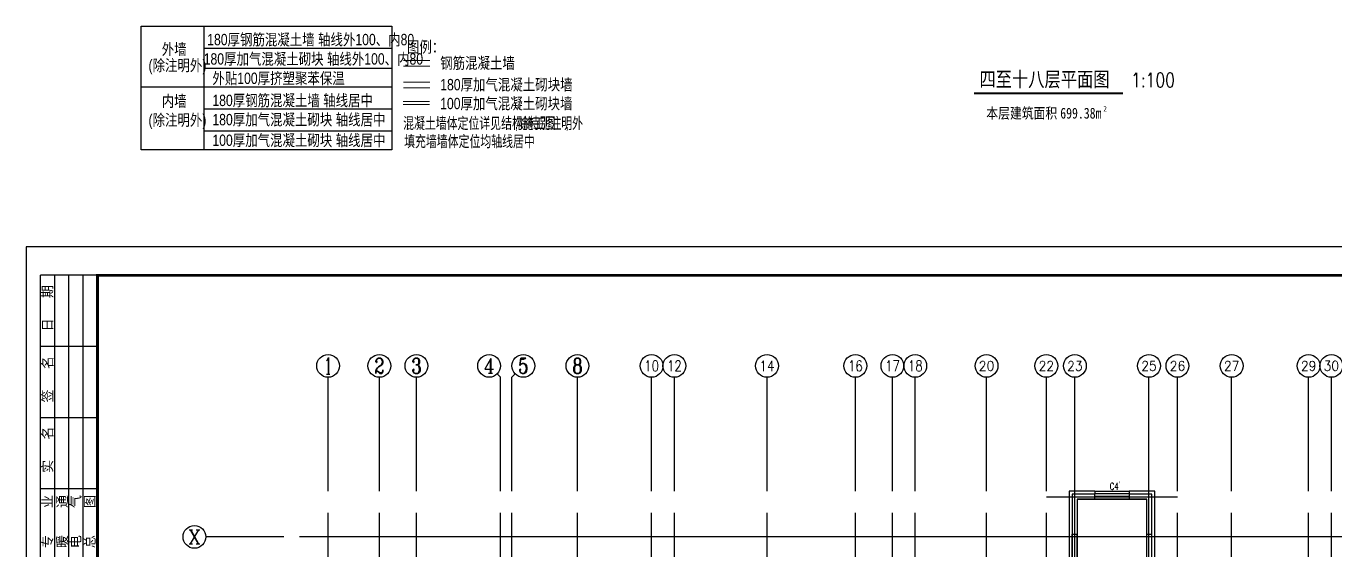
# Model space of a CAD drawing. Header units: metres. Extents: x -2059701 to -1976317, y -1316185 to -1264697.
# Drawn here: x -2059701 to -2013789, y -1283081 to -1264697 of the extents above; entities that cross this region are included whole.
import ezdxf
from ezdxf.enums import TextEntityAlignment as Align

# ---------------------------------------------------------------- set-up
doc = ezdxf.new("R2010")
doc.units = ezdxf.units.M
for name, color, linetype in [('AXIS', 7, 'Continuous'), ('AXIS_TEXT', 7, 'Continuous'), ('DIM_SYMB', 7, 'Continuous'), ('DOTE', 7, 'Continuous'), ('PUB_TEXT', 7, 'Continuous'), ('PUB_TITLE', 7, 'Continuous'), ('STAIR', 7, 'Continuous'), ('SURFACE', 7, 'Continuous'), ('WALL', 7, 'Continuous'), ('WINDOW', 7, 'Continuous'), ('门窗编号', 7, 'Continuous')]:
    doc.layers.add(name, color=color, linetype=linetype)
doc.styles.add('-宋体', font='宋体1_0.ttf')
doc.styles.add('_HZTXT', font='txt.shx')
doc.styles.add('_TCH_AXIS', font='COMPLEX')
doc.styles.add('bzhz', font='BZXW')
doc.styles.add('COMPLEX', font='COMPLEX')
doc.styles.add('dly', font='txt.shx')
doc.styles.add('HZ', font='txt')

# ---------------------------------------------------------------- blocks, each defined once
blk = doc.blocks.new('bzc1')
at = {"layer": 'WALL', "color": 2}
for p, q in [((26200, 14700), (26200, 17600)), ((26200, 17600), (26380, 17600)), ((26380, 14520), (26380, 17600)), ((28820, 14520), (28820, 17600)), ((28820, 17600), (29000, 17600)), ((29000, 14700), (29000, 17600))]:
    blk.add_line(p, q, dxfattribs=at)
blk = doc.blocks.new('$TCHSYS$WIN2D')
for p, q in [((-0.5, 0.5), (0.5, 0.5)), ((0.5, 0.167), (-0.5, 0.167)), ((0.5, -0.167), (-0.5, -0.167)), ((-0.5, -0.5), (0.5, -0.5))]:
    blk.add_line(p, q)
blk = doc.blocks.new('_AXISO')
blk.add_circle((0, 0), 0.5)
at = {"layer": 'AXIS_TEXT', "style": 'COMPLEX', "width": 1.041667}
blk.add_attdef('A', text='', height=0.56, dxfattribs=at).set_placement((-0.25, -0.28), (0.25, -0.28), align=Align.FIT)

msp = doc.modelspace()

# ---------------------------------------------------------------- linework, layer by layer
for p, q in [((-2053473, -1264697), (-2053473, -1269042)), ((-2053473, -1265467), (-2046868, -1265467)), ((-2053473, -1266167), (-2046868, -1266167)), ((-2055663, -1266827), (-2046868, -1266827)), ((-2053473, -1267597), (-2046868, -1267597)), ((-2053473, -1268367), (-2046868, -1268367)), ((-2059201, -1293442), (-2059201, -1273442)), ((-2058701, -1293442), (-2058701, -1273442)), ((-2058201, -1293442), (-2058201, -1273442)), ((-2057701, -1293442), (-2057701, -1273442)), ((-2057201, -1293442), (-2057201, -1273442)), ((-2057201, -1275942), (-2059201, -1275942)), ((-2057201, -1278442), (-2059201, -1278442)), ((-2057201, -1280942), (-2059201, -1280942))]:
    msp.add_line(p, q)
at = {"linetype": 'ByBlock'}
msp.add_line((-2057201, -1273442), (-2059201, -1273442), dxfattribs=at)
msp.add_lwpolyline([(-2055663, -1264697), (-2046868, -1264697), (-2046868, -1269042), (-2055663, -1269042)], close=True)
at = {"layer": 'AXIS'}
for p, q in [((-2049109, -1281023), (-2049109, -1277023)), ((-2047309, -1281023), (-2047309, -1277023)), ((-2046009, -1281023), (-2046009, -1277023)), ((-2043176, -1276906), (-2043059, -1277023)), ((-2043059, -1281023), (-2043059, -1277023)), ((-2042542, -1276906), (-2042659, -1277023)), ((-2042659, -1281023), (-2042659, -1277023)), ((-2040359, -1281023), (-2040359, -1277023)), ((-2037759, -1281023), (-2037759, -1277023)), ((-2036959, -1281023), (-2036959, -1277023)), ((-2033709, -1281023), (-2033709, -1277023)), ((-2030609, -1281023), (-2030609, -1277023)), ((-2029309, -1281023), (-2029309, -1277023)), ((-2028509, -1281023), (-2028509, -1277023)), ((-2026009, -1281023), (-2026009, -1277023)), ((-2023909, -1281023), (-2023909, -1277023)), ((-2022909, -1281023), (-2022909, -1277023)), ((-2020309, -1281023), (-2020309, -1277023)), ((-2019309, -1281023), (-2019309, -1277023)), ((-2017409, -1281023), (-2017409, -1277023)), ((-2014709, -1281023), (-2014709, -1277023)), ((-2013909, -1281023), (-2013909, -1277023)), ((-2050666, -1282626), (-2053398, -1282626))]:
    msp.add_line(p, q, dxfattribs=at)
at = {"layer": 'DIM_SYMB', "const_width": 70}
msp.add_lwpolyline([(-2026452, -1267056), (-2021221, -1267056)], dxfattribs=at)
at = {"layer": 'DOTE'}
for p, q in [((-2022909, -1289026), (-2022909, -1280350)), ((-2020309, -1289026), (-2020309, -1280513)), ((-2019309, -1281226), (-2023909, -1281226)), ((-2049109, -1301026), (-2049109, -1281777)), ((-2047309, -1296371), (-2047309, -1281777)), ((-2046009, -1301026), (-2046009, -1281777)), ((-2043059, -1292876), (-2043059, -1281777)), ((-2042659, -1290931), (-2042659, -1281777)), ((-2040359, -1293083), (-2040359, -1281777)), ((-2037759, -1292776), (-2037759, -1281777)), ((-2036959, -1292876), (-2036959, -1281777)), ((-2033709, -1290576), (-2033709, -1281777)), ((-2030609, -1292876), (-2030609, -1281777)), ((-2029309, -1301226), (-2029309, -1281777)), ((-2028509, -1293426), (-2028509, -1281777)), ((-2026009, -1289426), (-2026009, -1281777)), ((-2023909, -1301226), (-2023909, -1281777)), ((-2022909, -1289026), (-2022909, -1281777)), ((-2020309, -1288116), (-2020309, -1281777)), ((-2019309, -1301226), (-2019309, -1281777)), ((-2017409, -1301226), (-2017409, -1281777)), ((-2014709, -1293426), (-2014709, -1281777)), ((-2013909, -1301226), (-2013909, -1281777)), ((-1992581, -1282626), (-2050109, -1282626))]:
    msp.add_line(p, q, dxfattribs=at)
at = {"layer": 'PUB_TITLE'}
msp.add_lwpolyline([(-2059701, -1314442), (-1985401, -1314442), (-1985401, -1272442), (-2059701, -1272442)], close=True, dxfattribs=at)
at = {"layer": 'PUB_TITLE', "const_width": 100}
msp.add_lwpolyline([(-2057201, -1313442), (-1986401, -1313442), (-1986401, -1273442), (-2057201, -1273442)], close=True, dxfattribs=at)
at = {"layer": 'STAIR'}
for p, q in [((-2020389, -1281306), (-2022829, -1281306)), ((-2022829, -1281306), (-2022829, -1283196)), ((-2020389, -1285016), (-2020389, -1281306))]:
    msp.add_line(p, q, dxfattribs=at)
at = {"layer": 'SURFACE'}
for p, q in [((-2022209, -1281026), (-2023109, -1281026)), ((-2023109, -1281026), (-2023109, -1285326)), ((-2022209, -1281026), (-2022209, -1281126)), ((-2021009, -1281026), (-2021009, -1281126)), ((-2020109, -1281026), (-2021009, -1281026)), ((-2020109, -1285326), (-2020109, -1281026))]:
    msp.add_line(p, q, dxfattribs=at)
at = {"layer": 'WALL', "lineweight": 0}
for p, q in [((-2046468, -1265898), (-2045545, -1265898)), ((-2046468, -1266098), (-2045545, -1266098)), ((-2046468, -1266660), (-2045545, -1266660)), ((-2046468, -1266860), (-2045545, -1266860)), ((-2046471, -1267346, 0), (-2045549, -1267346, 0)), ((-2046471, -1267446, 0), (-2045549, -1267446, 0))]:
    msp.add_line(p, q, dxfattribs=at)
at = {"layer": 'WALL'}
for p, q in [((-2022209, -1281126), (-2023009, -1281126)), ((-2023009, -1281126), (-2023009, -1285426)), ((-2022829, -1281306), (-2022209, -1281306)), ((-2022829, -1281306), (-2022829, -1285526)), ((-2022209, -1281306), (-2022209, -1281126)), ((-2020209, -1281126), (-2021009, -1281126)), ((-2021009, -1281126), (-2021009, -1281306)), ((-2021009, -1281306), (-2020389, -1281306)), ((-2020389, -1285526), (-2020389, -1281306)), ((-2020209, -1285426), (-2020209, -1281126))]:
    msp.add_line(p, q, dxfattribs=at)

# ---------------------------------------------------------------- block references
at = {"color": 6}
msp.add_blockref('bzc1', (-2049209, -1300126), dxfattribs=at)
at = {"layer": 'AXIS'}
ref = msp.add_blockref('_AXISO', (-2049109, -1276623), dxfattribs=dict(at, xscale=800, yscale=800, zscale=800))
ref.add_attrib('A', '1', dxfattribs={"layer": 'AXIS_TEXT', "height": 588, "style": '_TCH_AXIS'}).set_placement((-2049235, -1276918), (-2048983, -1276918), align=Align.FIT)
ref = msp.add_blockref('_AXISO', (-2047309, -1276623), dxfattribs=dict(at, xscale=800, yscale=800, zscale=800))
ref.add_attrib('A', '2', dxfattribs={"layer": 'AXIS_TEXT', "height": 533, "style": '_TCH_AXIS'}).set_placement((-2047486, -1276890), (-2047131, -1276890), align=Align.FIT)
ref = msp.add_blockref('_AXISO', (-2046009, -1276623), dxfattribs=dict(at, xscale=800, yscale=800, zscale=800))
ref.add_attrib('A', '3', dxfattribs={"layer": 'AXIS_TEXT', "height": 533, "style": '_TCH_AXIS'}).set_placement((-2046186, -1276890), (-2045831, -1276890), align=Align.FIT)
ref = msp.add_blockref('_AXISO', (-2043459, -1276623), dxfattribs=dict(at, xscale=800, yscale=800, zscale=800))
ref.add_attrib('A', '4', dxfattribs={"layer": 'AXIS_TEXT', "height": 509, "style": '_TCH_AXIS'}).set_placement((-2043653, -1276878), (-2043265, -1276878), align=Align.FIT)
ref = msp.add_blockref('_AXISO', (-2042259, -1276623), dxfattribs=dict(at, xscale=800, yscale=800, zscale=800))
ref.add_attrib('A', '5', dxfattribs={"layer": 'AXIS_TEXT', "height": 533, "style": '_TCH_AXIS'}).set_placement((-2042436, -1276890), (-2042081, -1276890), align=Align.FIT)
ref = msp.add_blockref('_AXISO', (-2040359, -1276623), dxfattribs=dict(at, xscale=800, yscale=800, zscale=800))
ref.add_attrib('A', '8', dxfattribs={"layer": 'AXIS_TEXT', "height": 533, "style": '_TCH_AXIS'}).set_placement((-2040536, -1276890), (-2040181, -1276890), align=Align.FIT)
ref = msp.add_blockref('_AXISO', (-2037759, -1276623), dxfattribs=dict(at, xscale=800, yscale=800, zscale=800))
ref.add_attrib('A', '10', dxfattribs={"layer": 'AXIS_TEXT', "height": 375.4, "style": '_TCH_AXIS'}).set_placement((-2038018, -1276811), (-2037499, -1276811), align=Align.FIT)
ref = msp.add_blockref('_AXISO', (-2036959, -1276623), dxfattribs=dict(at, xscale=800, yscale=800, zscale=800))
ref.add_attrib('A', '12', dxfattribs={"layer": 'AXIS_TEXT', "height": 375.4, "style": '_TCH_AXIS'}).set_placement((-2037218, -1276811), (-2036699, -1276811), align=Align.FIT)
ref = msp.add_blockref('_AXISO', (-2033709, -1276623), dxfattribs=dict(at, xscale=800, yscale=800, zscale=800))
ref.add_attrib('A', '14', dxfattribs={"layer": 'AXIS_TEXT', "height": 358.9, "style": '_TCH_AXIS'}).set_placement((-2033974, -1276803), (-2033444, -1276803), align=Align.FIT)
ref = msp.add_blockref('_AXISO', (-2030609, -1276623), dxfattribs=dict(at, xscale=800, yscale=800, zscale=800))
ref.add_attrib('A', '16', dxfattribs={"layer": 'AXIS_TEXT', "height": 375.4, "style": '_TCH_AXIS'}).set_placement((-2030868, -1276811), (-2030349, -1276811), align=Align.FIT)
ref = msp.add_blockref('_AXISO', (-2029309, -1276623), dxfattribs=dict(at, xscale=800, yscale=800, zscale=800))
ref.add_attrib('A', '17', dxfattribs={"layer": 'AXIS_TEXT', "height": 375.4, "style": '_TCH_AXIS'}).set_placement((-2029568, -1276811), (-2029049, -1276811), align=Align.FIT)
ref = msp.add_blockref('_AXISO', (-2028509, -1276623), dxfattribs=dict(at, xscale=800, yscale=800, zscale=800))
ref.add_attrib('A', '18', dxfattribs={"layer": 'AXIS_TEXT', "height": 375.4, "style": '_TCH_AXIS'}).set_placement((-2028768, -1276811), (-2028249, -1276811), align=Align.FIT)
ref = msp.add_blockref('_AXISO', (-2026009, -1276623), dxfattribs=dict(at, xscale=800, yscale=800, zscale=800))
ref.add_attrib('A', '20', dxfattribs={"layer": 'AXIS_TEXT', "height": 336.3, "style": '_TCH_AXIS'}).set_placement((-2026281, -1276792), (-2025736, -1276792), align=Align.FIT)
ref = msp.add_blockref('_AXISO', (-2023909, -1276623), dxfattribs=dict(at, xscale=800, yscale=800, zscale=800))
ref.add_attrib('A', '22', dxfattribs={"layer": 'AXIS_TEXT', "height": 336.3, "style": '_TCH_AXIS'}).set_placement((-2024181, -1276792), (-2023636, -1276792), align=Align.FIT)
ref = msp.add_blockref('_AXISO', (-2022909, -1276623), dxfattribs=dict(at, xscale=800, yscale=800, zscale=800))
ref.add_attrib('A', '23', dxfattribs={"layer": 'AXIS_TEXT', "height": 336.3, "style": '_TCH_AXIS'}).set_placement((-2023181, -1276792), (-2022636, -1276792), align=Align.FIT)
ref = msp.add_blockref('_AXISO', (-2020309, -1276623), dxfattribs=dict(at, xscale=800, yscale=800, zscale=800))
ref.add_attrib('A', '25', dxfattribs={"layer": 'AXIS_TEXT', "height": 336.3, "style": '_TCH_AXIS'}).set_placement((-2020581, -1276792), (-2020036, -1276792), align=Align.FIT)
ref = msp.add_blockref('_AXISO', (-2019309, -1276623), dxfattribs=dict(at, xscale=800, yscale=800, zscale=800))
ref.add_attrib('A', '26', dxfattribs={"layer": 'AXIS_TEXT', "height": 336.3, "style": '_TCH_AXIS'}).set_placement((-2019581, -1276792), (-2019036, -1276792), align=Align.FIT)
ref = msp.add_blockref('_AXISO', (-2017409, -1276623), dxfattribs=dict(at, xscale=800, yscale=800, zscale=800))
ref.add_attrib('A', '27', dxfattribs={"layer": 'AXIS_TEXT', "height": 336.3, "style": '_TCH_AXIS'}).set_placement((-2017681, -1276792), (-2017136, -1276792), align=Align.FIT)
ref = msp.add_blockref('_AXISO', (-2014709, -1276623), dxfattribs=dict(at, xscale=800, yscale=800, zscale=800))
ref.add_attrib('A', '29', dxfattribs={"layer": 'AXIS_TEXT', "height": 336.3, "style": '_TCH_AXIS'}).set_placement((-2014981, -1276792), (-2014436, -1276792), align=Align.FIT)
ref = msp.add_blockref('_AXISO', (-2013909, -1276623), dxfattribs=dict(at, xscale=800, yscale=800, zscale=800))
ref.add_attrib('A', '30', dxfattribs={"layer": 'AXIS_TEXT', "height": 343.6, "style": '_TCH_AXIS'}).set_placement((-2014179, -1276795), (-2013639, -1276795), align=Align.FIT)
ref = msp.add_blockref('_AXISO', (-2053798, -1282626), dxfattribs=dict(at, xscale=800, yscale=800, zscale=800))
ref.add_attrib('A', 'X', dxfattribs={"layer": 'AXIS_TEXT', "height": 486, "style": '_TCH_AXIS'}).set_placement((-2054006, -1282869), (-2053589, -1282869), align=Align.FIT)
at = {"layer": 'WINDOW', "xscale": -1200, "yscale": 280, "zscale": -1200, "rotation": 180}
msp.add_blockref('$TCHSYS$WIN2D', (-2021609, -1281166), dxfattribs=at)

# ---------------------------------------------------------------- texts
at = {"style": 'HZ'}
for s, p in [('日   期', (-2058780, -1275412)), ('签   名', (-2058780, -1277908)), ('实   名', (-2058780, -1280381)), ('专    业', (-2058780, -1283021)), ('暖    通', (-2058264, -1283021)), ('电    气', (-2057792, -1283021)), ('总    图', (-2057296, -1283021))]:
    msp.add_text(s, height=350, rotation=90, dxfattribs=at).set_placement(p)
at = {"layer": 'PUB_TEXT'}
for s, height, style, width, p in [('外墙', 400, 'bzhz', 0.8, (-2054943, -1265706, 0)), ('180厚钢筋混凝土墙 轴线外100、内80', 400, 'bzhz', 0.8, (-2053349, -1265367)), ('图例：', 400, 'dly', 0.8, (-2046342, -1265626)), ('(除注明外)', 400, 'bzhz', 0.8, (-2055409, -1266271, 0)), ('180厚加气混凝土砌块 轴线外100、内80', 400, 'bzhz', 0.8, (-2053473, -1266047)), ('钢筋混凝土墙', 400, 'bzhz', 0.8, (-2045174, -1266192)), ('外贴100厚挤塑聚苯保温', 400, 'bzhz', 0.8, (-2053168, -1266727)), ('四至十八层平面图', 522.8, '-宋体', 0.8, (-2026257, -1266822)), ('180厚加气混凝土砌块墙', 400, 'bzhz', 0.8, (-2045174, -1266950)), ('1:100', 500, '_HZTXT', 0.8, (-2020941, -1266839)), ('内墙', 400, 'bzhz', 0.8, (-2054943, -1267526, 0)), ('180厚钢筋混凝土墙 轴线居中', 400, 'bzhz', 0.8, (-2053168, -1267502)), ('100厚加气混凝土砌块墙', 400, 'bzhz', 0.8, (-2045177, -1267612, 0)), ('本层建筑面积', 379.7, '-宋体', 0.8, (-2026015, -1267941)), ('699.38m', 379.7, '-宋体', 0.8, (-2023422, -1267941)), ('2', 190, '-宋体', 0.8, (-2021910, -1267691)), ('(除注明外)', 400, 'bzhz', 0.8, (-2055409, -1268191, 0)), ('180厚加气混凝土砌块 轴线居中', 400, 'bzhz', 0.8, (-2053168, -1268177)), ('混凝土墙体定位详见结构施工图', 400, 'bzhz', 0.7, (-2046476, -1268302)), ('除特别注明外', 400, 'bzhz', 0.7, (-2042456, -1268302)), ('100厚加气混凝土砌块 轴线居中', 400, 'bzhz', 0.8, (-2053168, -1268902)), ('填充墙墙体定位均轴线居中', 400, 'bzhz', 0.7, (-2046440, -1268938)), (',', 400, 'bzhz', 0.7, (-2042556, -1268302)), (',', 400, 'bzhz', 0.7, (-2040776, -1268302)), ('.', 400, 'bzhz', 0.7, (-2043080, -1268938))]:
    msp.add_text(s, height=height, dxfattribs=dict(at, style=style, width=width)).set_placement(p)
at = {"layer": '门窗编号', "style": '_TCH_AXIS', "width": 0.705882}
msp.add_text('C4’', height=250, dxfattribs=at).set_placement((-2021686, -1280973))

doc.saveas('drawing.dxf')
